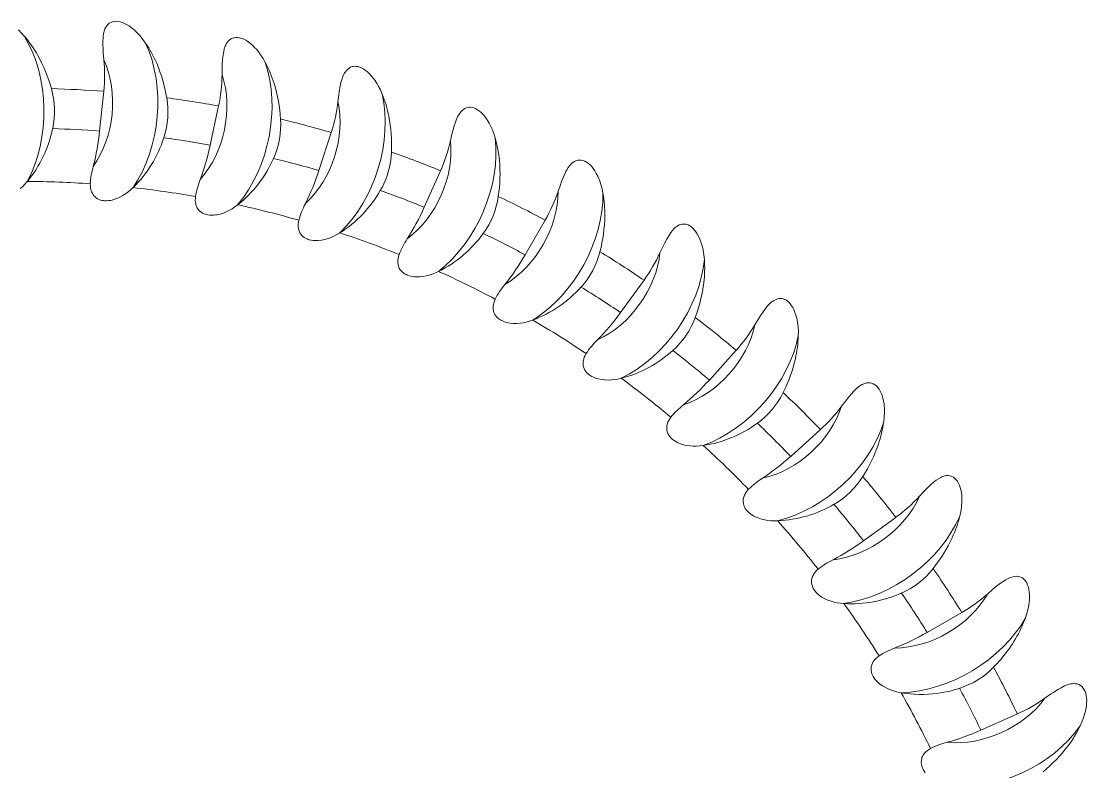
# Model space of a CAD drawing. Extents: x 89 to 512, y -33 to 440.
# Drawn here: x 480.43 to 507.1, y 263.59 to 282.38 of the extents above; entities that cross this region are included whole.
import ezdxf

# ---------------------------------------------------------------- set-up
doc = ezdxf.new("R2010")
doc.units = 0
doc.header["$LTSCALE"] = 7
doc.header["$MEASUREMENT"] = 0
doc.layers.add('8', color=252, linetype='CONTINUOUS', lineweight=15)

msp = doc.modelspace()

# ---------------------------------------------------------------- linework, layer by layer
at = {"layer": '8', "ltscale": 0.025012}
for p, q in [((482.391, 279.631), (482.496, 280.626)), ((482.391, 279.631), (482.496, 280.626)), ((485.161, 279.28), (485.369, 280.259)), ((485.161, 279.28), (485.369, 280.259)), ((487.88, 278.642), (488.189, 279.593)), ((487.88, 278.642), (488.189, 279.593)), ((490.923, 278.637), (490.517, 277.723)), ((490.923, 278.637), (490.517, 277.723)), ((493.543, 277.4), (493.043, 276.533)), ((493.543, 277.4), (493.043, 276.533)), ((496.019, 275.896), (495.431, 275.086)), ((496.019, 275.896), (495.431, 275.086)), ((498.324, 274.141), (497.655, 273.397)), ((498.324, 274.141), (497.655, 273.397)), ((500.433, 272.155), (499.69, 271.485)), ((500.433, 272.155), (499.69, 271.485)), ((502.323, 269.959), (501.514, 269.371)), ((502.323, 269.959), (501.514, 269.371)), ((503.973, 267.578), (503.107, 267.078)), ((503.973, 267.578), (503.107, 267.078)), ((505.365, 265.038), (504.451, 264.631)), ((505.365, 265.038), (504.451, 264.631))]:
    msp.add_line(p, q, dxfattribs=at)
at = {"layer": '8'}
for points in [[(480.514, 282.002), (480.439, 282.085), (480.36, 282.165)], [(480.514, 282.002), (480.439, 282.085), (480.36, 282.165)], [(483.542, 281.835), (483.477, 281.925), (483.406, 282.012), (483.367, 282.056), (483.326, 282.099), (483.288, 282.135), (483.249, 282.171), (483.191, 282.218), (483.13, 282.261), (483.065, 282.3), (483.015, 282.325), (482.963, 282.347), (482.909, 282.363), (482.855, 282.375), (482.806, 282.379), (482.758, 282.376), (482.712, 282.367), (482.69, 282.36), (482.668, 282.351), (482.63, 282.328), (482.596, 282.299), (482.568, 282.266), (482.544, 282.229), (482.525, 282.19), (482.514, 282.159), (482.504, 282.128), (482.489, 282.064), (482.48, 281.998), (482.476, 281.95), (482.473, 281.901), (482.473, 281.804), (482.478, 281.675), (482.484, 281.59), (482.5, 281.417)], [(483.542, 281.835), (483.477, 281.925), (483.406, 282.012), (483.367, 282.056), (483.326, 282.099), (483.288, 282.135), (483.249, 282.171), (483.191, 282.218), (483.13, 282.261), (483.065, 282.3), (483.015, 282.325), (482.963, 282.347), (482.909, 282.363), (482.855, 282.375), (482.806, 282.379), (482.758, 282.376), (482.712, 282.367), (482.69, 282.36), (482.668, 282.351), (482.63, 282.328), (482.596, 282.299), (482.568, 282.266), (482.544, 282.229), (482.525, 282.19), (482.514, 282.159), (482.504, 282.128), (482.489, 282.064), (482.48, 281.998), (482.476, 281.95), (482.473, 281.901), (482.473, 281.804), (482.478, 281.675), (482.484, 281.59), (482.5, 281.417)], [(486.537, 281.351), (486.481, 281.449), (486.42, 281.542), (486.386, 281.59), (486.349, 281.637), (486.315, 281.677), (486.28, 281.717), (486.227, 281.769), (486.171, 281.819), (486.111, 281.864), (486.064, 281.894), (486.014, 281.921), (485.962, 281.944), (485.909, 281.96), (485.861, 281.969), (485.813, 281.972), (485.766, 281.968), (485.743, 281.963), (485.721, 281.956), (485.681, 281.937), (485.644, 281.912), (485.613, 281.882), (485.585, 281.848), (485.562, 281.811), (485.548, 281.782), (485.535, 281.752), (485.513, 281.689), (485.497, 281.625), (485.488, 281.578), (485.481, 281.53), (485.47, 281.433), (485.462, 281.304), (485.459, 281.218), (485.456, 281.045)], [(486.537, 281.351), (486.481, 281.449), (486.42, 281.542), (486.386, 281.59), (486.349, 281.637), (486.315, 281.677), (486.28, 281.717), (486.227, 281.769), (486.171, 281.819), (486.111, 281.864), (486.064, 281.894), (486.014, 281.921), (485.962, 281.944), (485.909, 281.96), (485.861, 281.969), (485.813, 281.972), (485.766, 281.968), (485.743, 281.963), (485.721, 281.956), (485.681, 281.937), (485.644, 281.912), (485.613, 281.882), (485.585, 281.848), (485.562, 281.811), (485.548, 281.782), (485.535, 281.752), (485.513, 281.689), (485.497, 281.625), (485.488, 281.578), (485.481, 281.53), (485.47, 281.433), (485.462, 281.304), (485.459, 281.218), (485.456, 281.045)], [(489.464, 280.558), (489.419, 280.661), (489.368, 280.76), (489.339, 280.811), (489.308, 280.861), (489.278, 280.905), (489.247, 280.948), (489.2, 281.006), (489.149, 281.061), (489.094, 281.112), (489.05, 281.148), (489.004, 281.179), (488.955, 281.207), (488.903, 281.229), (488.857, 281.243), (488.809, 281.251), (488.762, 281.252), (488.739, 281.249), (488.716, 281.245), (488.674, 281.23), (488.635, 281.209), (488.601, 281.182), (488.57, 281.151), (488.543, 281.117), (488.525, 281.089), (488.509, 281.061), (488.482, 281.001), (488.459, 280.939), (488.445, 280.893), (488.432, 280.846), (488.412, 280.751), (488.39, 280.624), (488.378, 280.538), (488.357, 280.366)], [(489.464, 280.558), (489.419, 280.661), (489.368, 280.76), (489.339, 280.811), (489.308, 280.861), (489.278, 280.905), (489.247, 280.948), (489.2, 281.006), (489.149, 281.061), (489.094, 281.112), (489.05, 281.148), (489.004, 281.179), (488.955, 281.207), (488.903, 281.229), (488.857, 281.243), (488.809, 281.251), (488.762, 281.252), (488.739, 281.249), (488.716, 281.245), (488.674, 281.23), (488.635, 281.209), (488.601, 281.182), (488.57, 281.151), (488.543, 281.117), (488.525, 281.089), (488.509, 281.061), (488.482, 281.001), (488.459, 280.939), (488.445, 280.893), (488.432, 280.846), (488.412, 280.751), (488.39, 280.624), (488.378, 280.538), (488.357, 280.366)], [(492.292, 279.463), (492.258, 279.57), (492.218, 279.674), (492.194, 279.728), (492.169, 279.781), (492.144, 279.828), (492.117, 279.873), (492.076, 279.936), (492.032, 279.996), (491.983, 280.053), (491.943, 280.092), (491.9, 280.129), (491.854, 280.162), (491.805, 280.189), (491.76, 280.208), (491.714, 280.221), (491.667, 280.226), (491.644, 280.226), (491.621, 280.224), (491.577, 280.214), (491.536, 280.197), (491.499, 280.174), (491.465, 280.146), (491.435, 280.115), (491.415, 280.09), (491.396, 280.063), (491.362, 280.006), (491.333, 279.947), (491.314, 279.902), (491.296, 279.857), (491.266, 279.765), (491.231, 279.64), (491.211, 279.557), (491.172, 279.388)], [(492.292, 279.463), (492.258, 279.57), (492.218, 279.674), (492.194, 279.728), (492.169, 279.781), (492.144, 279.828), (492.117, 279.873), (492.076, 279.936), (492.032, 279.996), (491.983, 280.053), (491.943, 280.092), (491.9, 280.129), (491.854, 280.162), (491.805, 280.189), (491.76, 280.208), (491.714, 280.221), (491.667, 280.226), (491.644, 280.226), (491.621, 280.224), (491.577, 280.214), (491.536, 280.197), (491.499, 280.174), (491.465, 280.146), (491.435, 280.115), (491.415, 280.09), (491.396, 280.063), (491.362, 280.006), (491.333, 279.947), (491.314, 279.902), (491.296, 279.857), (491.266, 279.765), (491.231, 279.64), (491.211, 279.557), (491.172, 279.388)], [(494.991, 278.078), (494.968, 278.188), (494.939, 278.296), (494.921, 278.352), (494.901, 278.407), (494.881, 278.457), (494.859, 278.505), (494.825, 278.571), (494.787, 278.636), (494.744, 278.697), (494.709, 278.741), (494.67, 278.782), (494.628, 278.819), (494.582, 278.851), (494.539, 278.875), (494.494, 278.892), (494.449, 278.903), (494.425, 278.905), (494.402, 278.905), (494.358, 278.9), (494.315, 278.887), (494.276, 278.869), (494.24, 278.844), (494.206, 278.816), (494.183, 278.793), (494.162, 278.769), (494.122, 278.716), (494.087, 278.66), (494.063, 278.617), (494.042, 278.574), (494.002, 278.486), (493.954, 278.366), (493.925, 278.285), (493.869, 278.121)], [(494.991, 278.078), (494.968, 278.188), (494.939, 278.296), (494.921, 278.352), (494.901, 278.407), (494.881, 278.457), (494.859, 278.505), (494.825, 278.571), (494.787, 278.636), (494.744, 278.697), (494.709, 278.741), (494.67, 278.782), (494.628, 278.819), (494.582, 278.851), (494.539, 278.875), (494.494, 278.892), (494.449, 278.903), (494.425, 278.905), (494.402, 278.905), (494.358, 278.9), (494.315, 278.887), (494.276, 278.869), (494.24, 278.844), (494.206, 278.816), (494.183, 278.793), (494.162, 278.769), (494.122, 278.716), (494.087, 278.66), (494.063, 278.617), (494.042, 278.574), (494.002, 278.486), (493.954, 278.366), (493.925, 278.285), (493.869, 278.121)], [(480.406, 278.192), (480.465, 278.244), (480.523, 278.303), (480.581, 278.368)], [(480.406, 278.192), (480.465, 278.244), (480.523, 278.303), (480.581, 278.368)], [(482.158, 278.311), (482.16, 278.258), (482.165, 278.209), (482.173, 278.164), (482.181, 278.136), (482.19, 278.111), (482.21, 278.068), (482.232, 278.033), (482.25, 278.01), (482.268, 277.991), (482.304, 277.96), (482.341, 277.936), (482.379, 277.917), (482.417, 277.904), (482.456, 277.894), (482.486, 277.889), (482.517, 277.886), (482.567, 277.885), (482.617, 277.889), (482.667, 277.896), (482.705, 277.904), (482.742, 277.914), (482.819, 277.94), (482.896, 277.974), (482.973, 278.016), (483.037, 278.057), (483.101, 278.103), (483.165, 278.155), (483.229, 278.214)], [(482.158, 278.311), (482.16, 278.258), (482.165, 278.209), (482.173, 278.164), (482.181, 278.136), (482.19, 278.111), (482.21, 278.068), (482.232, 278.033), (482.25, 278.01), (482.268, 277.991), (482.304, 277.96), (482.341, 277.936), (482.379, 277.917), (482.417, 277.904), (482.456, 277.894), (482.486, 277.889), (482.517, 277.886), (482.567, 277.885), (482.617, 277.889), (482.667, 277.896), (482.705, 277.904), (482.742, 277.914), (482.819, 277.94), (482.896, 277.974), (482.973, 278.016), (483.037, 278.057), (483.101, 278.103), (483.165, 278.155), (483.229, 278.214)], [(484.792, 277.992), (484.788, 277.939), (484.787, 277.89), (484.792, 277.844), (484.796, 277.816), (484.803, 277.79), (484.818, 277.745), (484.836, 277.707), (484.851, 277.683), (484.867, 277.662), (484.9, 277.627), (484.935, 277.599), (484.97, 277.577), (485.007, 277.56), (485.045, 277.546), (485.074, 277.538), (485.104, 277.532), (485.153, 277.526), (485.203, 277.524), (485.254, 277.526), (485.293, 277.53), (485.331, 277.536), (485.41, 277.554), (485.49, 277.579), (485.572, 277.613), (485.639, 277.647), (485.707, 277.686), (485.776, 277.732), (485.846, 277.783)], [(484.792, 277.992), (484.788, 277.939), (484.787, 277.89), (484.792, 277.844), (484.796, 277.816), (484.803, 277.79), (484.818, 277.745), (484.836, 277.707), (484.851, 277.683), (484.867, 277.662), (484.9, 277.627), (484.935, 277.599), (484.97, 277.577), (485.007, 277.56), (485.045, 277.546), (485.074, 277.538), (485.104, 277.532), (485.153, 277.526), (485.203, 277.524), (485.254, 277.526), (485.293, 277.53), (485.331, 277.536), (485.41, 277.554), (485.49, 277.579), (485.572, 277.613), (485.639, 277.647), (485.707, 277.686), (485.776, 277.732), (485.846, 277.783)], [(487.378, 277.4), (487.368, 277.347), (487.363, 277.298), (487.362, 277.253), (487.364, 277.224), (487.367, 277.197), (487.378, 277.151), (487.392, 277.111), (487.405, 277.086), (487.418, 277.064), (487.447, 277.025), (487.479, 276.994), (487.512, 276.968), (487.546, 276.947), (487.583, 276.93), (487.611, 276.919), (487.64, 276.909), (487.688, 276.898), (487.738, 276.891), (487.789, 276.887), (487.827, 276.887), (487.866, 276.889), (487.946, 276.899), (488.029, 276.916), (488.114, 276.941), (488.184, 276.968), (488.256, 277), (488.33, 277.038), (488.405, 277.082)], [(487.378, 277.4), (487.368, 277.347), (487.363, 277.298), (487.362, 277.253), (487.364, 277.224), (487.367, 277.197), (487.378, 277.151), (487.392, 277.111), (487.405, 277.086), (487.418, 277.064), (487.447, 277.025), (487.479, 276.994), (487.512, 276.968), (487.546, 276.947), (487.583, 276.93), (487.611, 276.919), (487.64, 276.909), (487.688, 276.898), (487.738, 276.891), (487.789, 276.887), (487.827, 276.887), (487.866, 276.889), (487.946, 276.899), (488.029, 276.916), (488.114, 276.941), (488.184, 276.968), (488.256, 277), (488.33, 277.038), (488.405, 277.082)], [(497.53, 276.419), (497.519, 276.53), (497.501, 276.641), (497.489, 276.699), (497.475, 276.756), (497.46, 276.807), (497.444, 276.857), (497.417, 276.927), (497.386, 276.995), (497.349, 277.06), (497.318, 277.108), (497.284, 277.152), (497.246, 277.194), (497.204, 277.231), (497.164, 277.258), (497.121, 277.281), (497.077, 277.296), (497.054, 277.3), (497.031, 277.303), (496.986, 277.302), (496.943, 277.294), (496.902, 277.28), (496.863, 277.26), (496.827, 277.235), (496.801, 277.215), (496.777, 277.192), (496.733, 277.144), (496.692, 277.092), (496.664, 277.052), (496.637, 277.011), (496.589, 276.928), (496.529, 276.813), (496.491, 276.736), (496.418, 276.579)], [(497.53, 276.419), (497.519, 276.53), (497.501, 276.641), (497.489, 276.699), (497.475, 276.756), (497.46, 276.807), (497.444, 276.857), (497.417, 276.927), (497.386, 276.995), (497.349, 277.06), (497.318, 277.108), (497.284, 277.152), (497.246, 277.194), (497.204, 277.231), (497.164, 277.258), (497.121, 277.281), (497.077, 277.296), (497.054, 277.3), (497.031, 277.303), (496.986, 277.302), (496.943, 277.294), (496.902, 277.28), (496.863, 277.26), (496.827, 277.235), (496.801, 277.215), (496.777, 277.192), (496.733, 277.144), (496.692, 277.092), (496.664, 277.052), (496.637, 277.011), (496.589, 276.928), (496.529, 276.813), (496.491, 276.736), (496.418, 276.579)], [(489.887, 276.54), (489.872, 276.489), (489.862, 276.44), (489.856, 276.395), (489.855, 276.366), (489.856, 276.34), (489.861, 276.292), (489.872, 276.252), (489.881, 276.225), (489.892, 276.202), (489.917, 276.16), (489.945, 276.126), (489.976, 276.097), (490.008, 276.072), (490.042, 276.051), (490.069, 276.037), (490.097, 276.025), (490.144, 276.009), (490.193, 275.996), (490.243, 275.988), (490.281, 275.983), (490.32, 275.981), (490.401, 275.982), (490.484, 275.991), (490.571, 276.007), (490.644, 276.026), (490.719, 276.05), (490.796, 276.08), (490.875, 276.116)], [(489.887, 276.54), (489.872, 276.489), (489.862, 276.44), (489.856, 276.395), (489.855, 276.366), (489.856, 276.34), (489.861, 276.292), (489.872, 276.252), (489.881, 276.225), (489.892, 276.202), (489.917, 276.16), (489.945, 276.126), (489.976, 276.097), (490.008, 276.072), (490.042, 276.051), (490.069, 276.037), (490.097, 276.025), (490.144, 276.009), (490.193, 275.996), (490.243, 275.988), (490.281, 275.983), (490.32, 275.981), (490.401, 275.982), (490.484, 275.991), (490.571, 276.007), (490.644, 276.026), (490.719, 276.05), (490.796, 276.08), (490.875, 276.116)], [(492.294, 275.423), (492.273, 275.374), (492.258, 275.326), (492.247, 275.282), (492.243, 275.253), (492.241, 275.227), (492.242, 275.179), (492.248, 275.138), (492.255, 275.11), (492.263, 275.086), (492.284, 275.042), (492.308, 275.005), (492.335, 274.973), (492.364, 274.945), (492.396, 274.92), (492.422, 274.904), (492.448, 274.889), (492.493, 274.867), (492.54, 274.85), (492.589, 274.836), (492.627, 274.828), (492.665, 274.822), (492.746, 274.815), (492.83, 274.814), (492.918, 274.821), (492.993, 274.833), (493.07, 274.849), (493.149, 274.871), (493.232, 274.898)], [(492.294, 275.423), (492.273, 275.374), (492.258, 275.326), (492.247, 275.282), (492.243, 275.253), (492.241, 275.227), (492.242, 275.179), (492.248, 275.138), (492.255, 275.11), (492.263, 275.086), (492.284, 275.042), (492.308, 275.005), (492.335, 274.973), (492.364, 274.945), (492.396, 274.92), (492.422, 274.904), (492.448, 274.889), (492.493, 274.867), (492.54, 274.85), (492.589, 274.836), (492.627, 274.828), (492.665, 274.822), (492.746, 274.815), (492.83, 274.814), (492.918, 274.821), (492.993, 274.833), (493.07, 274.849), (493.149, 274.871), (493.232, 274.898)], [(499.881, 274.504), (499.882, 274.616), (499.876, 274.727), (499.87, 274.786), (499.862, 274.844), (499.853, 274.896), (499.841, 274.948), (499.822, 275.02), (499.798, 275.091), (499.769, 275.16), (499.743, 275.21), (499.714, 275.258), (499.68, 275.304), (499.642, 275.345), (499.605, 275.377), (499.565, 275.403), (499.522, 275.423), (499.5, 275.43), (499.478, 275.435), (499.433, 275.439), (499.389, 275.435), (499.347, 275.425), (499.306, 275.409), (499.267, 275.389), (499.24, 275.371), (499.214, 275.351), (499.164, 275.308), (499.118, 275.26), (499.086, 275.224), (499.056, 275.186), (498.998, 275.108), (498.927, 275), (498.882, 274.927), (498.793, 274.779)], [(499.881, 274.504), (499.882, 274.616), (499.876, 274.727), (499.87, 274.786), (499.862, 274.844), (499.853, 274.896), (499.841, 274.948), (499.822, 275.02), (499.798, 275.091), (499.769, 275.16), (499.743, 275.21), (499.714, 275.258), (499.68, 275.304), (499.642, 275.345), (499.605, 275.377), (499.565, 275.403), (499.522, 275.423), (499.5, 275.43), (499.478, 275.435), (499.433, 275.439), (499.389, 275.435), (499.347, 275.425), (499.306, 275.409), (499.267, 275.389), (499.24, 275.371), (499.214, 275.351), (499.164, 275.308), (499.118, 275.26), (499.086, 275.224), (499.056, 275.186), (498.998, 275.108), (498.927, 275), (498.882, 274.927), (498.793, 274.779)], [(494.57, 274.06), (494.544, 274.013), (494.524, 273.968), (494.509, 273.925), (494.502, 273.897), (494.497, 273.871), (494.493, 273.823), (494.494, 273.781), (494.498, 273.754), (494.504, 273.728), (494.52, 273.682), (494.54, 273.643), (494.564, 273.609), (494.59, 273.578), (494.619, 273.55), (494.643, 273.53), (494.668, 273.513), (494.71, 273.487), (494.755, 273.465), (494.802, 273.446), (494.839, 273.434), (494.877, 273.424), (494.956, 273.408), (495.039, 273.399), (495.128, 273.397), (495.203, 273.4), (495.281, 273.408), (495.363, 273.421), (495.448, 273.44)], [(494.57, 274.06), (494.544, 274.013), (494.524, 273.968), (494.509, 273.925), (494.502, 273.897), (494.497, 273.871), (494.493, 273.823), (494.494, 273.781), (494.498, 273.754), (494.504, 273.728), (494.52, 273.682), (494.54, 273.643), (494.564, 273.609), (494.59, 273.578), (494.619, 273.55), (494.643, 273.53), (494.668, 273.513), (494.71, 273.487), (494.755, 273.465), (494.802, 273.446), (494.839, 273.434), (494.877, 273.424), (494.956, 273.408), (495.039, 273.399), (495.128, 273.397), (495.203, 273.4), (495.281, 273.408), (495.363, 273.421), (495.448, 273.44)], [(502.02, 272.353), (502.032, 272.464), (502.038, 272.576), (502.038, 272.635), (502.036, 272.694), (502.032, 272.746), (502.027, 272.799), (502.015, 272.873), (501.998, 272.946), (501.977, 273.018), (501.956, 273.07), (501.932, 273.121), (501.903, 273.169), (501.87, 273.214), (501.837, 273.25), (501.799, 273.28), (501.759, 273.304), (501.738, 273.314), (501.716, 273.321), (501.672, 273.33), (501.628, 273.331), (501.584, 273.325), (501.542, 273.314), (501.502, 273.297), (501.473, 273.282), (501.445, 273.266), (501.391, 273.228), (501.34, 273.185), (501.304, 273.152), (501.27, 273.118), (501.205, 273.046), (501.123, 272.947), (501.07, 272.879), (500.966, 272.74)], [(502.02, 272.353), (502.032, 272.464), (502.038, 272.576), (502.038, 272.635), (502.036, 272.694), (502.032, 272.746), (502.027, 272.799), (502.015, 272.873), (501.998, 272.946), (501.977, 273.018), (501.956, 273.07), (501.932, 273.121), (501.903, 273.169), (501.87, 273.214), (501.837, 273.25), (501.799, 273.28), (501.759, 273.304), (501.738, 273.314), (501.716, 273.321), (501.672, 273.33), (501.628, 273.331), (501.584, 273.325), (501.542, 273.314), (501.502, 273.297), (501.473, 273.282), (501.445, 273.266), (501.391, 273.228), (501.34, 273.185), (501.304, 273.152), (501.27, 273.118), (501.205, 273.046), (501.123, 272.947), (501.07, 272.879), (500.966, 272.74)], [(496.691, 272.467), (496.661, 272.423), (496.636, 272.38), (496.617, 272.339), (496.606, 272.312), (496.599, 272.286), (496.59, 272.239), (496.587, 272.198), (496.588, 272.17), (496.591, 272.143), (496.602, 272.097), (496.618, 272.055), (496.638, 272.018), (496.661, 271.985), (496.687, 271.954), (496.708, 271.933), (496.731, 271.912), (496.771, 271.882), (496.813, 271.855), (496.858, 271.832), (496.893, 271.816), (496.93, 271.802), (497.007, 271.778), (497.089, 271.76), (497.177, 271.749), (497.252, 271.744), (497.331, 271.744), (497.413, 271.749), (497.5, 271.759)], [(496.691, 272.467), (496.661, 272.423), (496.636, 272.38), (496.617, 272.339), (496.606, 272.312), (496.599, 272.286), (496.59, 272.239), (496.587, 272.198), (496.588, 272.17), (496.591, 272.143), (496.602, 272.097), (496.618, 272.055), (496.638, 272.018), (496.661, 271.985), (496.687, 271.954), (496.708, 271.933), (496.731, 271.912), (496.771, 271.882), (496.813, 271.855), (496.858, 271.832), (496.893, 271.816), (496.93, 271.802), (497.007, 271.778), (497.089, 271.76), (497.177, 271.749), (497.252, 271.744), (497.331, 271.744), (497.413, 271.749), (497.5, 271.759)], [(503.922, 269.99), (503.946, 270.1), (503.963, 270.21), (503.969, 270.269), (503.974, 270.327), (503.975, 270.38), (503.975, 270.433), (503.971, 270.508), (503.963, 270.582), (503.948, 270.656), (503.934, 270.71), (503.915, 270.763), (503.891, 270.815), (503.863, 270.863), (503.833, 270.902), (503.799, 270.936), (503.762, 270.964), (503.742, 270.975), (503.721, 270.985), (503.678, 270.998), (503.634, 271.004), (503.59, 271.003), (503.547, 270.996), (503.505, 270.984), (503.475, 270.972), (503.445, 270.958), (503.388, 270.926), (503.333, 270.889), (503.294, 270.86), (503.256, 270.829), (503.184, 270.765), (503.092, 270.674), (503.032, 270.613), (502.914, 270.486)], [(503.922, 269.99), (503.946, 270.1), (503.963, 270.21), (503.969, 270.269), (503.974, 270.327), (503.975, 270.38), (503.975, 270.433), (503.971, 270.508), (503.963, 270.582), (503.948, 270.656), (503.934, 270.71), (503.915, 270.763), (503.891, 270.815), (503.863, 270.863), (503.833, 270.902), (503.799, 270.936), (503.762, 270.964), (503.742, 270.975), (503.721, 270.985), (503.678, 270.998), (503.634, 271.004), (503.59, 271.003), (503.547, 270.996), (503.505, 270.984), (503.475, 270.972), (503.445, 270.958), (503.388, 270.926), (503.333, 270.889), (503.294, 270.86), (503.256, 270.829), (503.184, 270.765), (503.092, 270.674), (503.032, 270.613), (502.914, 270.486)], [(498.634, 270.661), (498.599, 270.62), (498.57, 270.58), (498.547, 270.541), (498.534, 270.515), (498.523, 270.491), (498.51, 270.445), (498.502, 270.404), (498.5, 270.376), (498.501, 270.35), (498.507, 270.302), (498.519, 270.259), (498.534, 270.22), (498.554, 270.185), (498.576, 270.151), (498.595, 270.128), (498.616, 270.105), (498.652, 270.071), (498.692, 270.04), (498.734, 270.012), (498.767, 269.992), (498.802, 269.974), (498.876, 269.943), (498.956, 269.916), (499.042, 269.896), (499.116, 269.883), (499.195, 269.875), (499.277, 269.871), (499.364, 269.872)], [(498.634, 270.661), (498.599, 270.62), (498.57, 270.58), (498.547, 270.541), (498.534, 270.515), (498.523, 270.491), (498.51, 270.445), (498.502, 270.404), (498.5, 270.376), (498.501, 270.35), (498.507, 270.302), (498.519, 270.259), (498.534, 270.22), (498.554, 270.185), (498.576, 270.151), (498.595, 270.128), (498.616, 270.105), (498.652, 270.071), (498.692, 270.04), (498.734, 270.012), (498.767, 269.992), (498.802, 269.974), (498.876, 269.943), (498.956, 269.916), (499.042, 269.896), (499.116, 269.883), (499.195, 269.875), (499.277, 269.871), (499.364, 269.872)], [(500.378, 268.661), (500.339, 268.625), (500.306, 268.588), (500.278, 268.552), (500.263, 268.527), (500.25, 268.504), (500.231, 268.46), (500.22, 268.42), (500.215, 268.392), (500.213, 268.366), (500.214, 268.318), (500.221, 268.274), (500.233, 268.234), (500.248, 268.196), (500.267, 268.161), (500.283, 268.135), (500.302, 268.111), (500.334, 268.073), (500.37, 268.038), (500.409, 268.005), (500.44, 267.983), (500.473, 267.961), (500.543, 267.922), (500.62, 267.887), (500.704, 267.858), (500.776, 267.838), (500.853, 267.822), (500.935, 267.809), (501.021, 267.801)], [(500.378, 268.661), (500.339, 268.625), (500.306, 268.588), (500.278, 268.552), (500.263, 268.527), (500.25, 268.504), (500.231, 268.46), (500.22, 268.42), (500.215, 268.392), (500.213, 268.366), (500.214, 268.318), (500.221, 268.274), (500.233, 268.234), (500.248, 268.196), (500.267, 268.161), (500.283, 268.135), (500.302, 268.111), (500.334, 268.073), (500.37, 268.038), (500.409, 268.005), (500.44, 267.983), (500.473, 267.961), (500.543, 267.922), (500.62, 267.887), (500.704, 267.858), (500.776, 267.838), (500.853, 267.822), (500.935, 267.809), (501.021, 267.801)], [(505.566, 267.442), (505.602, 267.548), (505.63, 267.656), (505.643, 267.714), (505.653, 267.772), (505.66, 267.824), (505.666, 267.877), (505.67, 267.952), (505.669, 268.027), (505.662, 268.101), (505.653, 268.157), (505.64, 268.212), (505.622, 268.265), (505.599, 268.316), (505.574, 268.357), (505.543, 268.395), (505.509, 268.427), (505.49, 268.441), (505.47, 268.452), (505.429, 268.47), (505.386, 268.48), (505.343, 268.484), (505.299, 268.481), (505.256, 268.473), (505.225, 268.465), (505.193, 268.454), (505.133, 268.428), (505.074, 268.398), (505.033, 268.372), (504.992, 268.346), (504.913, 268.289), (504.812, 268.209), (504.746, 268.154), (504.616, 268.04)], [(505.566, 267.442), (505.602, 267.548), (505.63, 267.656), (505.643, 267.714), (505.653, 267.772), (505.66, 267.824), (505.666, 267.877), (505.67, 267.952), (505.669, 268.027), (505.662, 268.101), (505.653, 268.157), (505.64, 268.212), (505.622, 268.265), (505.599, 268.316), (505.574, 268.357), (505.543, 268.395), (505.509, 268.427), (505.49, 268.441), (505.47, 268.452), (505.429, 268.47), (505.386, 268.48), (505.343, 268.484), (505.299, 268.481), (505.256, 268.473), (505.225, 268.465), (505.193, 268.454), (505.133, 268.428), (505.074, 268.398), (505.033, 268.372), (504.992, 268.346), (504.913, 268.289), (504.812, 268.209), (504.746, 268.154), (504.616, 268.04)], [(501.903, 266.491), (501.86, 266.459), (501.823, 266.425), (501.792, 266.392), (501.774, 266.369), (501.759, 266.347), (501.736, 266.306), (501.721, 266.267), (501.713, 266.24), (501.708, 266.214), (501.704, 266.166), (501.706, 266.122), (501.714, 266.081), (501.725, 266.042), (501.74, 266.004), (501.754, 265.977), (501.77, 265.951), (501.798, 265.91), (501.83, 265.871), (501.865, 265.835), (501.894, 265.809), (501.924, 265.784), (501.99, 265.738), (502.063, 265.696), (502.143, 265.658), (502.213, 265.63), (502.288, 265.606), (502.368, 265.585), (502.453, 265.567)], [(501.903, 266.491), (501.86, 266.459), (501.823, 266.425), (501.792, 266.392), (501.774, 266.369), (501.759, 266.347), (501.736, 266.306), (501.721, 266.267), (501.713, 266.24), (501.708, 266.214), (501.704, 266.166), (501.706, 266.122), (501.714, 266.081), (501.725, 266.042), (501.74, 266.004), (501.754, 265.977), (501.77, 265.951), (501.798, 265.91), (501.83, 265.871), (501.865, 265.835), (501.894, 265.809), (501.924, 265.784), (501.99, 265.738), (502.063, 265.696), (502.143, 265.658), (502.213, 265.63), (502.288, 265.606), (502.368, 265.585), (502.453, 265.567)], [(506.936, 264.736), (506.982, 264.838), (507.022, 264.942), (507.04, 264.998), (507.056, 265.055), (507.069, 265.106), (507.08, 265.158), (507.092, 265.232), (507.099, 265.306), (507.1, 265.381), (507.097, 265.437), (507.089, 265.493), (507.077, 265.548), (507.059, 265.601), (507.039, 265.645), (507.012, 265.686), (506.981, 265.721), (506.964, 265.737), (506.946, 265.75), (506.906, 265.772), (506.865, 265.787), (506.822, 265.795), (506.778, 265.797), (506.735, 265.794), (506.703, 265.789), (506.671, 265.781), (506.608, 265.762), (506.546, 265.737), (506.502, 265.717), (506.459, 265.695), (506.375, 265.646), (506.266, 265.577), (506.195, 265.529), (506.053, 265.43)], [(506.936, 264.736), (506.982, 264.838), (507.022, 264.942), (507.04, 264.998), (507.056, 265.055), (507.069, 265.106), (507.08, 265.158), (507.092, 265.232), (507.099, 265.306), (507.1, 265.381), (507.097, 265.437), (507.089, 265.493), (507.077, 265.548), (507.059, 265.601), (507.039, 265.645), (507.012, 265.686), (506.981, 265.721), (506.964, 265.737), (506.946, 265.75), (506.906, 265.772), (506.865, 265.787), (506.822, 265.795), (506.778, 265.797), (506.735, 265.794), (506.703, 265.789), (506.671, 265.781), (506.608, 265.762), (506.546, 265.737), (506.502, 265.717), (506.459, 265.695), (506.375, 265.646), (506.266, 265.577), (506.195, 265.529), (506.053, 265.43)], [(503.192, 264.172), (503.147, 264.145), (503.107, 264.116), (503.073, 264.086), (503.052, 264.065), (503.035, 264.045), (503.008, 264.006), (502.988, 263.969), (502.977, 263.943), (502.97, 263.918), (502.961, 263.87), (502.959, 263.826), (502.962, 263.784), (502.969, 263.745), (502.98, 263.706), (502.991, 263.677), (503.004, 263.65), (503.028, 263.606), (503.055, 263.564)], [(503.192, 264.172), (503.147, 264.145), (503.107, 264.116), (503.073, 264.086), (503.052, 264.065), (503.035, 264.045), (503.008, 264.006), (502.988, 263.969), (502.977, 263.943), (502.97, 263.918), (502.961, 263.87), (502.959, 263.826), (502.962, 263.784), (502.969, 263.745), (502.98, 263.706), (502.991, 263.677), (503.004, 263.65), (503.028, 263.606), (503.055, 263.564)]]:
    msp.add_lwpolyline(points, dxfattribs=at)
for centre, radius, start, end in [((478.148, 280.017), 3.089, 29.2435, 39.9936), ((478.148, 280.017), 3.089, 29.2435, 39.9936), ((480.981, 280.108), 3.089, 23.2435, 33.9936), ((480.981, 280.108), 3.089, 23.2435, 33.9936), ((477.552, 279.696), 3.765, 15.3492, 29.0795), ((477.552, 279.696), 3.765, 15.3492, 29.0795), ((478.55, 281.042), 3.967, 353.9805, 5.4285), ((478.55, 281.042), 3.967, 353.9805, 5.4285), ((480.356, 279.851), 3.765, 9.3492, 23.0795), ((480.356, 279.851), 3.765, 9.3492, 23.0795), ((483.809, 279.902), 3.089, 17.2435, 27.9936), ((483.809, 279.902), 3.089, 17.2435, 27.9936), ((481.489, 281.085), 3.967, 347.9805, 359.4285), ((481.489, 281.085), 3.967, 347.9805, 359.4285), ((480.431, 253.026), 27.677, 85.7213, 88.4413), ((479.18, 280.126), 2.082, 347.9458, 15.7937), ((479.18, 280.126), 2.082, 347.9458, 15.7937), ((480.431, 253.026), 27.677, 85.7213, 88.4413), ((483.16, 279.712), 3.765, 3.3492, 17.0795), ((483.16, 279.712), 3.765, 3.3492, 17.0795), ((482.02, 280.108), 2.082, 341.9456, 9.794), ((482.02, 280.108), 2.082, 341.9456, 9.794), ((480.431, 253.026), 27.677, 79.7213, 82.4413), ((480.431, 253.026), 27.677, 79.7213, 82.4413), ((484.416, 280.821), 3.967, 341.9805, 353.4285), ((484.416, 280.821), 3.967, 341.9805, 353.4285), ((486.6, 279.401), 3.089, 11.2435, 21.9936), ((486.6, 279.401), 3.089, 11.2435, 21.9936), ((484.842, 279.794), 2.082, 335.9455, 3.7935), ((484.842, 279.794), 2.082, 335.9455, 3.7935), ((480.431, 253.026), 27.677, 73.7213, 76.4413), ((480.431, 253.026), 27.677, 73.7213, 76.4413), ((485.935, 279.28), 3.765, 357.3492, 11.0795), ((485.935, 279.28), 3.765, 357.3492, 11.0795), ((478.231, 280.308), 3.047, 320.4877, 348.3208), ((478.231, 280.308), 3.047, 320.4877, 348.3208), ((480.431, 253.026), 26.677, 85.7859, 88.3129), ((480.431, 253.026), 26.677, 85.7859, 88.3129), ((476.373, 280.265), 6.052, 345.4788, 353.9875), ((476.373, 280.265), 6.052, 345.4788, 353.9875), ((481.095, 280.389), 3.047, 314.4877, 342.3209), ((481.095, 280.389), 3.047, 314.4877, 342.3209), ((480.431, 253.026), 26.677, 79.7859, 82.3129), ((480.431, 253.026), 26.677, 79.7859, 82.3129), ((479.242, 280.54), 6.052, 339.4788, 347.9875), ((479.242, 280.54), 6.052, 339.4788, 347.9875), ((487.3, 280.252), 3.967, 335.9805, 347.4285), ((487.3, 280.252), 3.967, 335.9805, 347.4285), ((489.323, 278.612), 3.089, 5.2435, 15.9936), ((489.323, 278.612), 3.089, 5.2435, 15.9936), ((487.616, 279.186), 2.082, 329.9458, 357.7937), ((487.616, 279.186), 2.082, 329.9458, 357.7937), ((480.431, 253.026), 27.677, 67.7213, 70.4413), ((480.431, 253.026), 27.677, 67.7213, 70.4413), ((484.073, 278.209), 1.918, 163.7072, 176.9356), ((484.073, 278.209), 1.918, 163.7072, 176.9356), ((483.952, 280.169), 3.047, 308.4877, 336.3208), ((483.952, 280.169), 3.047, 308.4877, 336.3208), ((480.431, 253.026), 26.677, 73.7859, 76.3129), ((480.431, 253.026), 26.677, 73.7859, 76.3129), ((488.649, 278.561), 3.765, 351.3492, 5.0795), ((488.649, 278.561), 3.765, 351.3492, 5.0795), ((482.125, 280.513), 6.052, 333.4788, 341.9875), ((482.125, 280.513), 6.052, 333.4788, 341.9875), ((480.431, 253.026), 25.344, 86.0914, 89.6598), ((480.431, 253.026), 25.344, 86.0914, 89.6598), ((480.431, 253.026), 25.344, 80.0914, 83.6598), ((480.431, 253.026), 25.344, 80.0914, 83.6598), ((486.686, 277.69), 1.918, 157.7072, 170.9356), ((486.686, 277.69), 1.918, 157.7072, 170.9356), ((486.77, 279.653), 3.047, 302.4877, 330.3209), ((486.77, 279.653), 3.047, 302.4877, 330.3209), ((480.431, 253.026), 26.677, 67.7859, 70.3129), ((480.431, 253.026), 26.677, 67.7859, 70.3129), ((490.311, 278.292), 2.082, 323.9458, 351.7937), ((490.311, 278.292), 2.082, 323.9458, 351.7937), ((480.431, 253.026), 27.677, 61.7213, 64.4413), ((480.431, 253.026), 27.677, 61.7213, 64.4413), ((490.108, 279.384), 3.967, 329.9805, 341.4285), ((490.108, 279.384), 3.967, 329.9805, 341.4285), ((491.949, 277.542), 3.089, 359.2435, 9.9936), ((491.949, 277.542), 3.089, 359.2435, 9.9936), ((480.431, 253.026), 25.344, 74.0914, 77.6598), ((480.431, 253.026), 25.344, 74.0914, 77.6598), ((489.23, 276.901), 1.918, 151.7072, 164.9356), ((489.23, 276.901), 1.918, 151.7072, 164.9356), ((484.988, 280.186), 6.052, 327.4788, 335.9875), ((484.988, 280.186), 6.052, 327.4788, 335.9875), ((491.273, 277.562), 3.765, 345.3492, 359.0795), ((491.273, 277.562), 3.765, 345.3492, 359.0795), ((480.431, 253.026), 25.344, 68.0914, 71.6598), ((480.431, 253.026), 25.344, 68.0914, 71.6598), ((491.677, 275.851), 1.918, 145.7072, 158.9356), ((491.677, 275.851), 1.918, 145.7072, 158.9356), ((489.518, 278.844), 3.047, 296.4877, 324.3208), ((489.518, 278.844), 3.047, 296.4877, 324.3208), ((480.431, 253.026), 26.677, 61.7859, 64.3129), ((480.431, 253.026), 26.677, 61.7859, 64.3129), ((492.898, 277.12), 2.082, 317.9458, 345.7937), ((492.898, 277.12), 2.082, 317.9458, 345.7937), ((480.431, 253.026), 27.677, 55.7213, 58.4413), ((480.431, 253.026), 27.677, 55.7213, 58.4413), ((492.81, 278.229), 3.967, 323.9805, 335.4285), ((492.81, 278.229), 3.967, 323.9805, 335.4285), ((487.802, 279.56), 6.052, 321.4788, 329.9875), ((487.802, 279.56), 6.052, 321.4788, 329.9875), ((494.448, 276.204), 3.089, 353.2435, 3.9936), ((494.448, 276.204), 3.089, 353.2435, 3.9936), ((480.431, 253.026), 25.344, 62.0914, 65.6598), ((480.431, 253.026), 25.344, 62.0914, 65.6598), ((494.001, 274.55), 1.918, 139.7072, 152.9356), ((494.001, 274.55), 1.918, 139.7072, 152.9356), ((493.778, 276.294), 3.765, 339.3492, 353.0795), ((493.778, 276.294), 3.765, 339.3492, 353.0795), ((492.167, 277.753), 3.047, 290.4877, 318.3209), ((492.167, 277.753), 3.047, 290.4877, 318.3209), ((480.431, 253.026), 26.677, 55.7859, 58.3129), ((480.431, 253.026), 26.677, 55.7859, 58.3129), ((490.536, 278.644), 6.052, 315.4788, 323.9875), ((490.536, 278.644), 6.052, 315.4788, 323.9875), ((495.348, 275.685), 2.082, 311.9458, 339.7937), ((495.348, 275.685), 2.082, 311.9458, 339.7937), ((480.431, 253.026), 27.677, 49.7213, 52.4413), ((480.431, 253.026), 27.677, 49.7213, 52.4413), ((480.431, 253.026), 25.344, 56.0914, 59.6598), ((480.431, 253.026), 25.344, 56.0914, 59.6598), ((495.377, 276.796), 3.967, 317.9805, 329.4285), ((495.377, 276.796), 3.967, 317.9805, 329.4285), ((496.794, 274.612), 3.089, 347.2435, 357.9936), ((496.794, 274.612), 3.089, 347.2435, 357.9936), ((496.177, 273.014), 1.918, 133.7072, 146.9356), ((496.177, 273.014), 1.918, 133.7072, 146.9356), ((494.688, 276.391), 3.047, 284.4877, 312.3208), ((494.688, 276.391), 3.047, 284.4877, 312.3208), ((480.431, 253.026), 26.677, 49.7859, 52.3129), ((480.431, 253.026), 26.677, 49.7859, 52.3129), ((496.137, 274.772), 3.765, 333.3492, 347.0795), ((496.137, 274.772), 3.765, 333.3492, 347.0795), ((480.431, 253.026), 25.344, 50.0914, 53.6598), ((480.431, 253.026), 25.344, 50.0914, 53.6598), ((493.158, 277.448), 6.052, 309.4788, 317.9875), ((493.158, 277.448), 6.052, 309.4788, 317.9875), ((497.635, 274.002), 2.082, 305.9458, 333.7937), ((497.635, 274.002), 2.082, 305.9458, 333.7937), ((480.431, 253.026), 27.677, 43.7213, 46.4413), ((480.431, 253.026), 27.677, 43.7213, 46.4413), ((498.18, 271.258), 1.918, 127.7072, 140.9356), ((498.18, 271.258), 1.918, 127.7072, 140.9356), ((497.78, 275.104), 3.967, 311.9805, 323.4285), ((497.78, 275.104), 3.967, 311.9805, 323.4285), ((497.052, 274.772), 3.047, 278.4877, 306.3209), ((497.052, 274.772), 3.047, 278.4877, 306.3209), ((480.431, 253.026), 26.677, 43.7859, 46.3129), ((480.431, 253.026), 26.677, 43.7859, 46.3129), ((498.961, 272.783), 3.089, 341.2435, 351.9936), ((498.961, 272.783), 3.089, 341.2435, 351.9936), ((480.431, 253.026), 25.344, 44.0914, 47.6598), ((480.431, 253.026), 25.344, 44.0914, 47.6598), ((498.324, 273.011), 3.765, 327.3492, 341.0795), ((498.324, 273.011), 3.765, 327.3492, 341.0795), ((495.641, 275.984), 6.052, 303.4788, 311.9875), ((495.641, 275.984), 6.052, 303.4788, 311.9875), ((499.734, 272.089), 2.082, 299.9458, 327.7937), ((499.734, 272.089), 2.082, 299.9458, 327.7937), ((480.431, 253.026), 27.677, 37.7213, 40.4413), ((480.431, 253.026), 27.677, 37.7213, 40.4413), ((499.988, 269.303), 1.918, 121.7072, 134.9355), ((499.988, 269.303), 1.918, 121.7072, 134.9355), ((499.992, 273.17), 3.967, 305.9805, 317.4285), ((499.992, 273.17), 3.967, 305.9805, 317.4285), ((499.234, 272.916), 3.047, 272.4877, 300.3209), ((499.234, 272.916), 3.047, 272.4877, 300.3209), ((480.431, 253.026), 26.677, 37.7859, 40.3129), ((480.431, 253.026), 26.677, 37.7859, 40.3129), ((500.925, 270.738), 3.089, 335.2435, 345.9936), ((500.925, 270.738), 3.089, 335.2435, 345.9936), ((480.431, 253.026), 25.344, 38.0914, 41.6598), ((480.431, 253.026), 25.344, 38.0914, 41.6598), ((497.958, 274.268), 6.052, 297.4788, 305.9875), ((497.958, 274.268), 6.052, 297.4788, 305.9875), ((500.315, 271.031), 3.765, 321.3492, 335.0795), ((500.315, 271.031), 3.765, 321.3492, 335.0795), ((501.583, 267.17), 1.918, 115.7072, 128.9355), ((501.583, 267.17), 1.918, 115.7072, 128.9355), ((501.62, 269.966), 2.082, 293.9458, 321.7937), ((501.62, 269.966), 2.082, 293.9458, 321.7937), ((480.431, 253.026), 27.677, 31.7213, 34.4413), ((480.431, 253.026), 27.677, 31.7213, 34.4413), ((501.21, 270.842), 3.047, 266.4877, 294.3209), ((501.21, 270.842), 3.047, 266.4877, 294.3209), ((480.431, 253.026), 26.677, 31.7859, 34.3129), ((480.431, 253.026), 26.677, 31.7859, 34.3129), ((501.991, 271.014), 3.967, 299.9805, 311.4285), ((501.991, 271.014), 3.967, 299.9805, 311.4285), ((480.431, 253.026), 25.344, 32.0914, 35.6598), ((480.431, 253.026), 25.344, 32.0914, 35.6598), ((502.664, 268.499), 3.089, 329.2435, 339.9936), ((502.664, 268.499), 3.089, 329.2435, 339.9936), ((500.082, 272.32), 6.052, 291.4788, 299.9875), ((500.082, 272.32), 6.052, 291.4788, 299.9875), ((502.206, 268.771), 3.622, 319.7955, 329.2461), ((502.206, 268.771), 3.622, 319.7955, 329.2461), ((502.945, 264.881), 1.918, 109.7072, 122.9356), ((502.945, 264.881), 1.918, 109.7072, 122.9356), ((501.866, 269.048), 4.061, 315.6065, 319.9075), ((501.866, 269.048), 4.061, 315.6065, 319.9075), ((503.275, 267.659), 2.082, 287.9458, 315.7937), ((503.275, 267.659), 2.082, 287.9458, 315.7937), ((480.431, 253.026), 27.677, 25.7213, 28.4413), ((480.431, 253.026), 27.677, 25.7213, 28.4413), ((502.935, 268.697), 3.174, 277.6682, 288.0156), ((502.935, 268.697), 3.174, 277.6682, 288.0156), ((480.431, 253.026), 26.677, 25.7859, 28.3129), ((480.431, 253.026), 26.677, 25.7859, 28.3129), ((480.431, 253.026), 25.344, 26.0914, 29.6598), ((480.431, 253.026), 25.344, 26.0914, 29.6598), ((502.957, 268.49), 2.966, 260.2503, 277.7751), ((502.957, 268.49), 2.966, 260.2503, 277.7751), ((503.753, 268.662), 3.967, 293.9805, 305.4285), ((503.753, 268.662), 3.967, 293.9805, 305.4285), ((501.991, 270.16), 6.052, 285.4788, 293.9875), ((501.991, 270.16), 6.052, 285.4788, 293.9875), ((504.16, 266.09), 3.089, 323.2435, 333.9936), ((504.16, 266.09), 3.089, 323.2435, 333.9936), ((504.061, 262.463), 1.918, 103.7072, 116.9356), ((504.061, 262.463), 1.918, 103.7072, 116.9356), ((503.624, 266.503), 3.765, 309.3492, 323.0795), ((503.624, 266.503), 3.765, 309.3492, 323.0795)]:
    msp.add_arc(centre, radius, start, end, dxfattribs=at)
at = {"layer": '8', "extrusion": (0, 0, -1)}
for centre, major_axis, start_param, end_param in [((478.932, 280.126), (0, 2.92), 0.873052, 2.216659), ((478.932, 280.126), (0, 2.92), 0.873052, 2.216659), ((481.773, 280.134), (0.305, 2.904), 0.873052, 2.216659), ((481.773, 280.134), (0.305, 2.904), 0.873052, 2.216659), ((481.21, 280.193), (0.222, 2.108), 0.879276, 2.249774), ((481.21, 280.193), (0.222, 2.108), 0.879276, 2.249774), ((484.599, 279.845), (0.607, 2.856), 0.873052, 2.216659), ((484.599, 279.845), (0.607, 2.856), 0.873052, 2.216659), ((484.046, 279.963), (0.441, 2.074), 0.879276, 2.249774), ((484.046, 279.963), (0.441, 2.074), 0.879276, 2.249774), ((486.841, 279.438), (0.655, 2.016), 0.879276, 2.249774), ((486.841, 279.438), (0.655, 2.016), 0.879276, 2.249774), ((487.379, 279.263), (0.902, 2.777), 0.873052, 2.216659), ((487.379, 279.263), (0.902, 2.777), 0.873052, 2.216659), ((489.567, 278.623), (0.862, 1.937), 0.879276, 2.249774), ((489.567, 278.623), (0.862, 1.937), 0.879276, 2.249774), ((490.084, 278.393), (1.188, 2.668), 0.873052, 2.216659), ((490.084, 278.393), (1.188, 2.668), 0.873052, 2.216659), ((492.193, 277.528), (1.06, 1.836), 0.879276, 2.249774), ((492.193, 277.528), (1.06, 1.836), 0.879276, 2.249774), ((492.683, 277.245), (1.46, 2.529), 0.873052, 2.216659), ((492.683, 277.245), (1.46, 2.529), 0.873052, 2.216659), ((494.689, 276.164), (1.246, 1.715), 0.879276, 2.249774), ((494.689, 276.164), (1.246, 1.715), 0.879276, 2.249774), ((495.147, 275.831), (1.716, 2.362), 0.873052, 2.216659), ((495.147, 275.831), (1.716, 2.362), 0.873052, 2.216659), ((497.03, 274.547), (1.419, 1.575), 0.879276, 2.249774), ((497.03, 274.547), (1.419, 1.575), 0.879276, 2.249774), ((497.45, 274.168), (1.954, 2.17), 0.873052, 2.216659), ((497.45, 274.168), (1.954, 2.17), 0.873052, 2.216659), ((499.188, 272.694), (1.575, 1.419), 0.879276, 2.249774), ((499.188, 272.694), (1.575, 1.419), 0.879276, 2.249774), ((499.567, 272.273), (2.17, 1.954), 0.873052, 2.216659), ((499.567, 272.273), (2.17, 1.954), 0.873052, 2.216659), ((501.142, 270.625), (1.715, 1.246), 0.879276, 2.249774), ((501.142, 270.625), (1.715, 1.246), 0.879276, 2.249774), ((501.474, 270.168), (2.362, 1.716), 0.873052, 2.216659), ((501.474, 270.168), (2.362, 1.716), 0.873052, 2.216659), ((502.868, 268.364), (1.836, 1.06), 0.879276, 2.249774), ((502.868, 268.364), (1.836, 1.06), 0.879276, 2.249774), ((503.151, 267.874), (2.529, 1.46), 0.873052, 2.216659), ((503.151, 267.874), (2.529, 1.46), 0.873052, 2.216659), ((504.348, 265.935), (1.937, 0.862), 0.879276, 2.249774), ((504.348, 265.935), (1.937, 0.862), 0.879276, 2.249774), ((504.578, 265.418), (2.668, 1.188), 0.873052, 2.216659), ((504.578, 265.418), (2.668, 1.188), 0.873052, 2.216659)]:
    msp.add_ellipse(centre, major_axis=major_axis, ratio=0.707107, start_param=start_param, end_param=end_param, dxfattribs=at)

doc.saveas('drawing.dxf')
